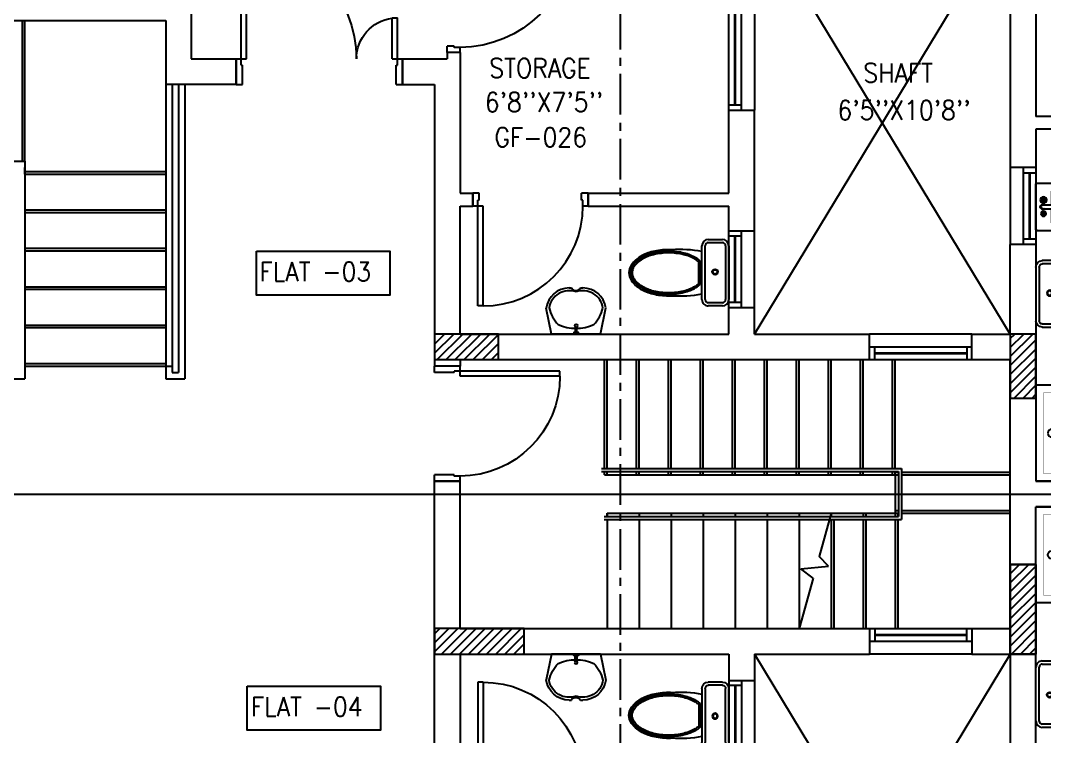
# Model space of a CAD drawing. Header units: millimetres. Extents: x -1288794 to 2153086, y -2701644 to -1335282.
# Drawn here: x 1111230 to 1119232, y -1493463 to -1487869 of the extents above; entities that cross this region are included whole.
import ezdxf

# ---------------------------------------------------------------- set-up
doc = ezdxf.new("R2010")
doc.units = ezdxf.units.MM
doc.header["$LTSCALE"] = 100
doc.linetypes.add('CENTER', pattern=[50.8, 31.75, -6.35, 6.35, -6.35])
doc.linetypes.add('DASHED2', pattern=[9.525, 6.35, -3.175])
for name, color, linetype in [('A-ANNO-TEXT', 8, 'Continuous'), ('A-DOOR', 4, 'Continuous'), ('A-FLOR-OVHD', 4, 'DASHED2'), ('A-FLOR-PFIX', 8, 'Continuous'), ('A-FLOR-SPCL', 8, 'Continuous'), ('A-FLOR-STRS', 8, 'Continuous'), ('A-GLAZ', 5, 'Continuous'), ('A-GRID', 253, 'CENTER'), ('A-WALL-FULL', 8, 'Continuous'), ('S-COL- HACT.', 9, 'Continuous'), ('S-COL.', 8, 'Continuous')]:
    doc.layers.add(name, color=color, linetype=linetype)
doc.styles.add('ROMANS', font='romans.shx', dxfattribs={"width": 0.8})
pattern_1 = [(45, (2220020.086, -1109556.65), (-35.355339, 35.355339), [])]

# ---------------------------------------------------------------- blocks, each defined once
blk = doc.blocks.new('BT-2')
blk.add_lwpolyline([(0, 750), (1700, 750), (1700, 0), (0, 0)], close=True)
at = {"const_width": 2}
blk.add_lwpolyline([(60, 690), (1340, 690, -0.414214), (1640, 390), (1640, 360, -0.414214), (1340, 60), (60, 60)], format="xyb", close=True, dxfattribs=at)
blk.add_circle((125, 374.5), 31.9)
blk = doc.blocks.new('W-80')
for p, q in [((800, 100), (0, 100)), ((40, 0), (40, 100)), ((760, 100), (760, 0)), ((800, 0), (0, 0))]:
    blk.add_line(p, q)
at = {"linetype": 'Continuous'}
for p, q in [((760, 53), (40, 53)), ((760, 47), (40, 47))]:
    blk.add_line(p, q, dxfattribs=at)
blk = doc.blocks.new('BIDET-1')
for p, q in [((175, 0), (-175, 0)), ((-185, -10), (-185, -649.1)), ((-38.7, -59.3), (-69, -59.3)), ((-53.8, -44.1), (-53.8, -74.4)), ((-15, -54.3), (-15, -174.3)), ((15, -54.3), (15, -174.3)), ((38.7, -59.3), (69, -59.3)), ((53.8, -44.1), (53.8, -74.4)), ((185, -10), (185, -649.1)), ((-150, -155), (-150, -649.1)), ((-15, -125), (-120, -125)), ((120, -125), (15, -125)), ((150, -155), (150, -649.1)), ((0, -237.5), (0, -262.5)), ((12.5, -250), (-12.5, -250)), ((-8.8, -258.8), (8.8, -241.2)), ((-8.8, -241.2), (8.8, -258.8))]:
    blk.add_line(p, q)
for centre, radius in [((-53.8, -59.3), 25), ((-53.8, -59.3), 20), ((-53.8, -59.3), 15.2), ((-53.8, -59.3), 10.2), ((53.8, -59.3), 20), ((53.8, -59.3), 15.2), ((53.8, -59.3), 10.2), ((0, -250), 17.5), ((0, -250), 12.5), ((0, -457.5), 12.5), ((0, -457.5), 10)]:
    blk.add_circle(centre, radius)
for centre, radius, start, end in [((-175, -10), 10, 90, 180), ((175, -10), 10, 0, 90), ((0, -54.3), 20, 318.59038, 221.40962), ((0, -54.3), 15, 0, 180), ((-120, -155), 30, 90, 180), ((120, -155), 30, 0, 90), ((0, -174.3), 15, 180, 0), ((-140, -649.1), 45, 180, 265.20622), ((-140, -649.1), 10, 180, 265.20622), ((0, 1020.3), 1720.2, 265.20622, 274.79378), ((0, 1020.3), 1685.2, 265.20622, 274.79378), ((140, -649.1), 10, 274.79378, 0), ((140, -649.1), 45, 274.79378, 0)]:
    blk.add_arc(centre, radius, start, end)
blk = doc.blocks.new('WC-1')
for p, q in [((-210, 0), (210, 0)), ((-260, -160), (-260, -50)), ((-235, -160), (-235, -50)), ((-210, -25), (210, -25)), ((235, -50), (235, -160)), ((260, -50), (260, -160)), ((210, -185), (-210, -185)), ((210, -210), (-210, -210)), ((91.5, -222.5), (-91.5, -222.5)), ((85.8, -235), (-85.8, -235))]:
    blk.add_line(p, q)
for radius in [22.1, 17.1]:
    blk.add_circle((-6.1, -107.5), radius)
for centre, radius, start, end in [((-210, -50), 50, 90, 180), ((-210, -50), 25, 90, 180), ((210, -50), 50, 360, 90), ((210, -50), 25, 360, 90), ((-210, -160), 50, 180, 270), ((-210, -160), 25, 180, 270), ((210, -160), 25, 270, 360), ((210, -160), 50, 270, 360), ((722.3, -383.2), 904.1, 168.95288, 184.06317), ((68.6, -364.5), 214, 138.41516, 149.85861), ((68.6, -364.5), 201.5, 139.99435, 149.85861), ((-68.6, -364.5), 201.5, 30.14139, 40.00565), ((-68.6, -364.5), 214, 30.14139, 41.58484), ((178.2, -428.2), 340.7, 149.85861, 166.47658), ((178.2, -428.2), 328.2, 149.85861, 166.47658), ((-178.2, -428.2), 328.2, 13.52342, 30.14139), ((-178.2, -428.2), 340.7, 13.52342, 30.14139), ((352.1, -470), 519.6, 166.47658, 180), ((352.1, -470), 507.1, 166.47658, 180), ((-352.1, -470), 507.1, 360, 13.52342), ((-352.1, -470), 519.6, 360, 13.52342), ((352.1, -470), 532.1, 177.55413, 180), ((352.1, -470), 532.1, 180, 193.52342), ((352.1, -470), 519.6, 180, 193.52342), ((352.1, -470), 507.1, 180, 193.52342), ((-352.1, -470), 507.1, 346.47658, 360), ((-352.1, -470), 519.6, 346.47658, 360), ((-352.1, -470), 532.1, 346.47658, 360), ((-352.1, -470), 532.1, 360, 2.44587), ((178.2, -511.8), 353.2, 193.52342, 210.14139), ((178.2, -511.8), 340.7, 193.52342, 210.14139), ((178.2, -511.8), 328.2, 193.52342, 210.14139), ((-178.2, -511.8), 328.2, 329.85861, 346.47658), ((-178.2, -511.8), 340.7, 329.85861, 346.47658), ((-178.2, -511.8), 353.2, 329.85861, 346.47658), ((68.6, -575.5), 226.5, 210.14139, 234.49716), ((68.6, -575.5), 214, 210.14139, 234.49716), ((68.6, -575.5), 201.5, 210.14139, 234.49716), ((-68.6, -575.5), 201.5, 305.50284, 329.85861), ((-68.6, -575.5), 214, 305.50284, 329.85861), ((-68.6, -575.5), 226.5, 305.50284, 329.85861), ((0, -671.6), 108.4, 234.49716, 270), ((0, -671.6), 95.9, 234.49716, 270), ((0, -671.6), 83.4, 234.49716, 270), ((0, -671.6), 83.4, 270, 305.50284), ((0, -671.6), 95.9, 270, 305.50284), ((0, -671.6), 108.4, 270, 305.50284)]:
    blk.add_arc(centre, radius, start, end)
at = {"linetype": 'Continuous', "ltscale": 50}
blk.add_arc((-722.3, -383.2), 904.1, 355.93683, 11.04712, dxfattribs=at)
blk = doc.blocks.new('W-60')
for p, q in [((600, 100), (0, 100)), ((40, 0), (40, 100)), ((560, 100), (560, 0)), ((600, 0), (0, 0))]:
    blk.add_line(p, q)
at = {"linetype": 'Continuous'}
for p, q in [((560, 53), (40, 53)), ((560, 47), (40, 47))]:
    blk.add_line(p, q, dxfattribs=at)
blk = doc.blocks.new('D-130-R')
for p, q in [((1220, 200), (1220, 1100)), ((1220, 1100), (1260, 1100)), ((1260, 200), (1260, 1100)), ((80, 520), (40, 520)), ((40, 200), (40, 520)), ((80, 200), (80, 520)), ((0, 0), (0, 200)), ((80, 200), (0, 200)), ((40, 150), (40, 200)), ((1300, 200), (1220, 200)), ((1260, 150), (1260, 200)), ((1300, 0), (1300, 200)), ((50, 150), (40, 150)), ((50, 0), (50, 150)), ((1260, 150), (1250, 150)), ((1250, 0), (1250, 150)), ((50, 0), (0, 0)), ((1300, 0), (1250, 0))]:
    blk.add_line(p, q)
for centre, radius, start, end in [((1260, 200), 900, 92.54732, 180), ((40, 200), 320, 0, 82.81924)]:
    blk.add_arc(centre, radius, start, end)
blk = doc.blocks.new('D-100-R1')
for p, q in [((-80, 980), (-80, 100)), ((-80, 980), (-40, 980)), ((-40, 980), (-40, 55)), ((-1000, 100), (-1000, 0)), ((-1000, 100), (-960, 100)), ((-960, 100), (-960, 55)), ((-80, 100), (0, 100)), ((0, 100), (0, 0)), ((-960, 55), (-950, 55)), ((-950, 55), (-950, 0)), ((-50, 55), (-50, 0)), ((-50, 55), (-40, 55)), ((-50, 0), (0, 0)), ((-1000, 0), (-950, 0))]:
    blk.add_line(p, q)
at = {"linetype": 'Continuous'}
blk.add_arc((-80, 100), 880, 90, 180, dxfattribs=at)
blk = doc.blocks.new('LAV-4')
for p, q in [((-266, 0), (-322, -283)), ((-266, 0), (268, 0)), ((268, 0), (324, -280)), ((-48, -500), (-75, -500)), ((75, -500), (50, -500))]:
    blk.add_line(p, q)
for points in [[(-25, 0), (-25, -18), (25, -18), (25, 0)], [(-9, -20), (-9, -57), (8, -57), (8, -20)]]:
    blk.add_lwpolyline(points, close=True)
blk.add_circle((0, -91), 15.4)
for centre, radius, start, end in [((74, -366), 375, 135.3333, 167.1432), ((0, -539), 477, 66.1261, 113.874), ((-74, -366), 375, 12.5199, 44.6667), ((-75, -250), 250, 187.6784, 270), ((-75, -250), 220, 188.5814, 289.9523), ((75, -250), 220, 250.0878, 350.8515), ((75, -250), 250, 270, 353.0121), ((1, -527), 55.9, 28.7827, 151.2173), ((50, -499), 0, 238.1883, 0)]:
    blk.add_arc(centre, radius, start, end)
blk = doc.blocks.new('D-90-R1')
for p, q in [((-80, 880), (-40, 880)), ((-80, 880), (-80, 100)), ((-40, 880), (-40, 55)), ((-900, 100), (-860, 100)), ((-900, 100), (-900, 0)), ((-860, 100), (-860, 55)), ((-80, 100), (0, 100)), ((0, 100), (0, 0)), ((-860, 55), (-850, 55)), ((-850, 55), (-850, 0)), ((-50, 55), (-40, 55)), ((-50, 55), (-50, 0)), ((-50, 0), (0, 0)), ((-900, 0), (-850, 0))]:
    blk.add_line(p, q)
at = {"linetype": 'Continuous'}
blk.add_arc((-80, 100), 780, 90, 180, dxfattribs=at)
blk = doc.blocks.new('W-100')
for p, q in [((1000, 100), (0, 100)), ((40, 0), (40, 100)), ((960, 100), (960, 0)), ((1000, 0), (0, 0))]:
    blk.add_line(p, q)
at = {"linetype": 'Continuous'}
for p, q in [((960, 53), (40, 53)), ((960, 47), (40, 47))]:
    blk.add_line(p, q, dxfattribs=at)
blk = doc.blocks.new('D-90-R')
for p, q in [((-80, 980), (-40, 980)), ((-80, 980), (-80, 200)), ((-40, 980), (-40, 155)), ((-900, 200), (-860, 200)), ((-900, 200), (-900, 0)), ((-860, 200), (-860, 155)), ((-80, 200), (0, 200)), ((0, 200), (0, 0)), ((-860, 155), (-850, 155)), ((-850, 155), (-850, 0)), ((-50, 155), (-40, 155)), ((-50, 155), (-50, 0)), ((-50, 0), (0, 0)), ((-900, 0), (-850, 0))]:
    blk.add_line(p, q)
at = {"linetype": 'Continuous'}
blk.add_arc((-80, 200), 780, 90, 180, dxfattribs=at)

msp = doc.modelspace()

# ---------------------------------------------------------------- hatches: boundary and pattern name
at = {"layer": 'S-COL- HACT.', "linetype": 'Continuous', "ltscale": 3}
h = msp.add_hatch(dxfattribs=at)
h.set_pattern_fill('ANSI31', color=256, scale=400, style=0)
h.set_pattern_definition(pattern_1)
h.paths.add_polyline_path([(1114464.9, -1490518.6), (1114964.9, -1490518.6), (1114964.9, -1490318.6), (1114464.9, -1490318.6)])
h = msp.add_hatch(dxfattribs=at)
h.set_pattern_fill('ANSI31', color=256, scale=400, style=0)
h.set_pattern_definition(pattern_1)
h.paths.add_polyline_path([(1118964.9, -1490818.6), (1119164.9, -1490818.6), (1119164.9, -1490318.6), (1118964.9, -1490318.6)])
h = msp.add_hatch(dxfattribs=at)
h.set_pattern_fill('ANSI31', color=256, scale=400, style=0)
h.set_pattern_definition(pattern_1)
h.paths.add_polyline_path([(1118964.9, -1492818.6), (1119164.9, -1492818.6), (1119164.9, -1492118.6), (1118964.9, -1492118.6)])
h = msp.add_hatch(dxfattribs=at)
h.set_pattern_fill('ANSI31', color=256, scale=400, style=0)
h.set_pattern_definition(pattern_1)
h.paths.add_polyline_path([(1114464.9, -1492818.6), (1115164.9, -1492818.6), (1115164.9, -1492618.6), (1114464.9, -1492618.6)])

# ---------------------------------------------------------------- linework, layer by layer
at = {"layer": 'A-ANNO-TEXT', "color": 5}
for points in [[(1113074, -1489671.5), (1114116.4, -1489671.5), (1114116.4, -1490013.9), (1113074, -1490013.9)], [(1113000.8, -1493070.7), (1114043.2, -1493070.7), (1114043.2, -1493413.2), (1113000.8, -1493413.2)]]:
    msp.add_lwpolyline(points, close=True, dxfattribs=at)
at = {"layer": 'A-FLOR-OVHD', "linetype": 'Continuous'}
for p, q in [((1111264.9, -1488968.6), (1111264.9, -1487868.6)), ((1111264.9, -1489068.6), (1112364.9, -1489068.6)), ((1111264.9, -1489368.6), (1112364.9, -1489368.6)), ((1111264.9, -1489668.6), (1112364.9, -1489668.6)), ((1111264.9, -1489968.6), (1112364.9, -1489968.6)), ((1111264.9, -1490268.6), (1112364.9, -1490268.6)), ((1111264.9, -1490568.6), (1112364.9, -1490568.6)), ((1112364.9, -1490568.6), (1112414.9, -1490568.6)), ((1115814.9, -1491368.6), (1115814.9, -1490518.6)), ((1116064.9, -1491368.6), (1116064.9, -1490518.6)), ((1116314.9, -1491368.6), (1116314.9, -1490518.6)), ((1116564.9, -1491368.6), (1116564.9, -1490518.6)), ((1116814.9, -1491368.6), (1116814.9, -1490518.6)), ((1117064.9, -1491368.6), (1117064.9, -1490518.6)), ((1117314.9, -1491368.6), (1117314.9, -1490518.6)), ((1117564.9, -1491368.6), (1117564.9, -1490518.6)), ((1117814.9, -1491368.6), (1117814.9, -1490518.6)), ((1118064.9, -1491368.6), (1118064.9, -1490518.6)), ((1118114.9, -1491418.6), (1118964.9, -1491418.6)), ((1115814.9, -1491718.6), (1115814.9, -1491743.6)), ((1115814.9, -1491768.6), (1115814.9, -1492618.6)), ((1116064.9, -1491718.6), (1116064.9, -1491743.6)), ((1116064.9, -1491768.6), (1116064.9, -1492618.6)), ((1116314.9, -1491718.6), (1116314.9, -1491743.6)), ((1116314.9, -1491768.6), (1116314.9, -1492618.6)), ((1116564.9, -1491718.6), (1116564.9, -1491743.6)), ((1116564.9, -1491768.6), (1116564.9, -1492618.6)), ((1116814.9, -1491718.6), (1116814.9, -1491743.6)), ((1116814.9, -1491768.6), (1116814.9, -1492618.6)), ((1117064.9, -1491718.6), (1117064.9, -1491743.6)), ((1117064.9, -1491768.6), (1117064.9, -1492618.6)), ((1117314.9, -1491718.6), (1117314.9, -1491743.6)), ((1117314.9, -1491768.6), (1117314.9, -1492618.6)), ((1117564.9, -1491768.6), (1117564.9, -1492618.6)), ((1117814.9, -1491768.6), (1117814.9, -1492618.6)), ((1118064.9, -1491768.6), (1118064.9, -1492618.6)), ((1118114.9, -1491718.6), (1118964.9, -1491718.6))]:
    msp.add_line(p, q, dxfattribs=at)
at = {"layer": 'A-FLOR-SPCL', "ltscale": 3}
for p, q in [((1116964.9, -1490318.6), (1118964.9, -1487018.6)), ((1118964.9, -1490318.6), (1116964.9, -1487018.6)), ((1118964.9, -1492818.6), (1116964.9, -1496118.6)), ((1116964.9, -1492818.6), (1118964.9, -1496118.6))]:
    msp.add_line(p, q, dxfattribs=at)
at = {"layer": 'A-FLOR-STRS', "ltscale": 3}
for p, q in [((1111244.9, -1488968.6), (1111244.9, -1487868.6)), ((1112364.9, -1488368.6), (1112364.9, -1489368.6)), ((1112414.9, -1488368.6), (1112414.9, -1489356.1)), ((1112464.9, -1488368.6), (1112464.9, -1490618.6)), ((1112514.9, -1488368.6), (1112514.9, -1490668.6)), ((1108544.9, -1488968.6), (1111264.9, -1488968.6)), ((1111264.9, -1488968.6), (1111264.9, -1490668.6)), ((1111264.9, -1489068.6), (1111264.9, -1489018.6)), ((1111264.9, -1489048.6), (1112364.9, -1489048.6)), ((1111264.9, -1489348.6), (1112364.9, -1489348.6)), ((1112364.9, -1489368.6), (1112364.9, -1490668.6)), ((1112414.9, -1489356.1), (1112414.9, -1490618.6)), ((1111264.9, -1489648.6), (1112364.9, -1489648.6)), ((1111264.9, -1489948.6), (1112364.9, -1489948.6)), ((1111264.9, -1490248.6), (1112364.9, -1490248.6)), ((1111264.9, -1490548.6), (1112364.9, -1490548.6)), ((1115794.9, -1491368.6), (1115794.9, -1490518.6)), ((1116044.9, -1491368.6), (1116044.9, -1490518.6)), ((1116294.9, -1491368.6), (1116294.9, -1490518.6)), ((1116544.9, -1491368.6), (1116544.9, -1490518.6)), ((1116794.9, -1491368.6), (1116794.9, -1490518.6)), ((1117044.9, -1491368.6), (1117044.9, -1490518.6)), ((1117294.9, -1491368.6), (1117294.9, -1490518.6)), ((1117544.9, -1491368.6), (1117544.9, -1490518.6)), ((1117794.9, -1491368.6), (1117794.9, -1490518.6)), ((1118044.9, -1491368.6), (1118044.9, -1490518.6)), ((1112414.9, -1490618.6), (1112464.9, -1490618.6)), ((1108564.9, -1490668.6), (1111264.9, -1490668.6)), ((1112364.9, -1490668.6), (1112514.9, -1490668.6)), ((1115769.9, -1491368.6), (1118114.9, -1491368.6)), ((1118114.9, -1491368.6), (1118114.9, -1491768.6)), ((1115769.9, -1491393.6), (1118089.9, -1491393.6)), ((1115794.9, -1491418.6), (1115794.9, -1491393.6)), ((1115794.9, -1491418.6), (1118064.9, -1491418.6)), ((1115814.9, -1491418.6), (1115814.9, -1491393.6)), ((1116044.9, -1491418.6), (1116044.9, -1491393.6)), ((1116064.9, -1491418.6), (1116064.9, -1491393.6)), ((1116294.9, -1491418.6), (1116294.9, -1491393.6)), ((1116314.9, -1491418.6), (1116314.9, -1491393.6)), ((1116544.9, -1491418.6), (1116544.9, -1491393.6)), ((1116564.9, -1491418.6), (1116564.9, -1491393.6)), ((1116794.9, -1491418.6), (1116794.9, -1491393.6)), ((1116814.9, -1491418.6), (1116814.9, -1491393.6)), ((1117044.9, -1491418.6), (1117044.9, -1491393.6)), ((1117064.9, -1491418.6), (1117064.9, -1491393.6)), ((1117294.9, -1491418.6), (1117294.9, -1491393.6)), ((1117314.9, -1491418.6), (1117314.9, -1491393.6)), ((1117544.9, -1491418.6), (1117544.9, -1491393.6)), ((1117564.9, -1491418.6), (1117564.9, -1491393.6)), ((1117794.9, -1491418.6), (1117794.9, -1491393.6)), ((1117814.9, -1491418.6), (1117814.9, -1491393.6)), ((1118044.9, -1491418.6), (1118044.9, -1491393.6)), ((1118064.9, -1491418.6), (1118064.9, -1491393.6)), ((1118064.9, -1491398.6), (1118089.9, -1491398.6)), ((1118064.9, -1491418.6), (1118064.9, -1491718.6)), ((1118064.9, -1491418.6), (1118089.9, -1491418.6)), ((1118089.9, -1491393.6), (1118089.9, -1491743.6)), ((1118114.9, -1491398.6), (1118964.9, -1491398.6)), ((1115789.9, -1491743.6), (1118089.9, -1491743.6)), ((1115789.9, -1491768.6), (1118114.9, -1491768.6)), ((1115814.9, -1491718.6), (1118064.9, -1491718.6)), ((1115814.9, -1491743.6), (1115814.9, -1491718.6)), ((1117564.9, -1491718.6), (1117471.2, -1492055.9)), ((1117564.9, -1491718.6), (1117564.9, -1491743.6)), ((1117584.9, -1491768.6), (1117584.9, -1492618.6)), ((1117814.9, -1491718.6), (1117814.9, -1491743.6)), ((1117834.9, -1491718.6), (1117834.9, -1491743.6)), ((1117834.9, -1491768.6), (1117834.9, -1492618.6)), ((1118064.9, -1491698.6), (1118089.9, -1491698.6)), ((1118064.9, -1491718.6), (1118064.9, -1491743.6)), ((1118064.9, -1491718.6), (1118089.9, -1491718.6)), ((1118064.9, -1491718.6), (1118064.9, -1491743.6)), ((1118084.9, -1491718.6), (1118084.9, -1491743.6)), ((1118084.9, -1491718.6), (1118084.9, -1491743.6)), ((1118084.9, -1491768.6), (1118084.9, -1492618.6)), ((1118084.9, -1491768.6), (1118084.9, -1492618.6)), ((1118114.9, -1491698.6), (1118964.9, -1491698.6)), ((1117543, -1492133.4), (1117471.2, -1492055.9)), ((1117327.1, -1492154.1), (1117543, -1492133.4)), ((1117423.9, -1492226.1), (1117327.1, -1492154.1)), ((1117423.9, -1492226.1), (1117314.9, -1492618.6))]:
    msp.add_line(p, q, dxfattribs=at)
at = {"layer": 'A-GLAZ', "ltscale": 3}
for p, q in [((1116964.9, -1487568.6), (1116964.9, -1488568.6)), ((1118964.9, -1489018.6), (1118964.9, -1489618.6)), ((1116964.9, -1490111.8), (1116964.9, -1489511.8)), ((1118664.9, -1490318.6), (1117864.9, -1490318.6)), ((1118664.9, -1492818.6), (1117864.9, -1492818.6)), ((1116964.9, -1493025.5), (1116964.9, -1493625.5))]:
    msp.add_line(p, q, dxfattribs=at)
at = {"layer": 'A-GRID', "ltscale": 0.1}
msp.add_line((1115914.9, -1466442.6), (1115914.9, -1514577), dxfattribs=at)
at = {"layer": 'A-WALL-FULL', "ltscale": 3}
for p, q in [((1119164.9, -1483218.6), (1119164.9, -1488618.6)), ((1112564.9, -1486318.6), (1112564.9, -1488168.6)), ((1118964.9, -1487018.6), (1118964.9, -1489018.6)), ((1107464.9, -1487868.6), (1112364.9, -1487868.6)), ((1112364.9, -1487868.6), (1112364.9, -1488368.6)), ((1112564.9, -1488168.6), (1112914.9, -1488168.6)), ((1112914.9, -1488168.6), (1112914.9, -1488368.6)), ((1114214.9, -1488168.6), (1114564.9, -1488168.6)), ((1114214.9, -1488168.6), (1114214.9, -1488368.6)), ((1114564.9, -1488118.6), (1114564.9, -1488168.6)), ((1114664.9, -1488118.6), (1114564.9, -1488118.6)), ((1114664.9, -1488118.6), (1114664.9, -1489218.6)), ((1112914.9, -1488368.6), (1112364.9, -1488368.6)), ((1114214.9, -1488368.6), (1114464.9, -1488368.6)), ((1114464.9, -1488368.6), (1114464.9, -1490568.6)), ((1116764.9, -1489218.6), (1116764.9, -1488568.6)), ((1116764.9, -1488568.6), (1116964.9, -1488568.6)), ((1116964.9, -1489511.8), (1116964.9, -1488568.6)), ((1121485.7, -1488618.6), (1119164.9, -1488618.6)), ((1121285.7, -1488718.6), (1119164.9, -1488718.6)), ((1119164.9, -1488718.6), (1119164.9, -1489018.6)), ((1119164.9, -1489018.6), (1118964.9, -1489018.6)), ((1114664.9, -1489218.6), (1114764.9, -1489218.6)), ((1114764.9, -1489218.6), (1114764.9, -1489318.6)), ((1115664.9, -1489218.6), (1116764.9, -1489218.6)), ((1115664.9, -1489218.6), (1115664.9, -1489318.6)), ((1114664.9, -1490318.6), (1114664.9, -1489318.6)), ((1114664.9, -1489318.6), (1114764.9, -1489318.6)), ((1115664.9, -1489318.6), (1116764.9, -1489318.6)), ((1116764.9, -1489511.8), (1116764.9, -1489318.6)), ((1116764.9, -1489511.8), (1116964.9, -1489511.8)), ((1116764.9, -1489511.8), (1116964.9, -1489511.8)), ((1119164.9, -1489618.6), (1118964.9, -1489618.6)), ((1118964.9, -1490318.6), (1118964.9, -1489618.6)), ((1119164.9, -1489618.6), (1119164.9, -1491468.6)), ((1116764.9, -1490318.6), (1116764.9, -1490111.8)), ((1116764.9, -1490111.8), (1116964.9, -1490111.8)), ((1116964.9, -1490318.6), (1116964.9, -1490111.8)), ((1114664.9, -1490318.6), (1116764.9, -1490318.6)), ((1116964.9, -1490318.6), (1117864.9, -1490318.6)), ((1117864.9, -1490518.6), (1117864.9, -1490318.6)), ((1118664.9, -1490518.6), (1118664.9, -1490318.6)), ((1118664.9, -1490318.6), (1118964.9, -1490318.6)), ((1114664.9, -1490568.6), (1114464.9, -1490568.6)), ((1114664.9, -1490518.6), (1117864.9, -1490518.6)), ((1114664.9, -1490518.6), (1114664.9, -1490568.6)), ((1118664.9, -1490518.6), (1118964.9, -1490518.6)), ((1118964.9, -1492618.6), (1118964.9, -1490518.6)), ((1114464.9, -1494768.6), (1114464.9, -1491468.6)), ((1114464.9, -1491468.6), (1114664.9, -1491468.6)), ((1114664.9, -1492618.6), (1114664.9, -1491468.6)), ((1121285.7, -1491468.6), (1119164.9, -1491468.6)), ((1097048.8, -1491568.6), (1123464.9, -1491568.6)), ((1121285.7, -1491668.6), (1119164.9, -1491668.6)), ((1119164.9, -1493518.6), (1119164.9, -1491668.6)), ((1114664.9, -1492618.6), (1117864.9, -1492618.6)), ((1117864.9, -1492618.6), (1117864.9, -1492818.6)), ((1118664.9, -1492618.6), (1118964.9, -1492618.6)), ((1118664.9, -1492618.6), (1118664.9, -1492818.6)), ((1114664.9, -1492818.6), (1116764.9, -1492818.6)), ((1114664.9, -1492818.6), (1114664.9, -1493818.6)), ((1116764.9, -1492818.6), (1116764.9, -1493025.5)), ((1116964.9, -1492818.6), (1117864.9, -1492818.6)), ((1116964.9, -1492818.6), (1116964.9, -1493025.5)), ((1118664.9, -1492818.6), (1118964.9, -1492818.6)), ((1118964.9, -1492818.6), (1118964.9, -1493518.6)), ((1116764.9, -1493025.5), (1116964.9, -1493025.5))]:
    msp.add_line(p, q, dxfattribs=at)
at = {"layer": 'S-COL.', "linetype": 'Continuous', "ltscale": 3}
for p, q in [((1114964.9, -1490318.6), (1114464.9, -1490318.6)), ((1114464.9, -1490318.6), (1114464.9, -1490518.6)), ((1114964.9, -1490518.6), (1114964.9, -1490318.6)), ((1118964.9, -1492118.6), (1118964.9, -1492818.6)), ((1119164.9, -1492118.6), (1118964.9, -1492118.6)), ((1118964.9, -1492818.6), (1118964.9, -1492118.6)), ((1118964.9, -1492118.6), (1119164.9, -1492118.6)), ((1118964.9, -1492118.6), (1118964.9, -1492818.6)), ((1119164.9, -1492118.6), (1118964.9, -1492118.6)), ((1118964.9, -1492818.6), (1118964.9, -1492118.6)), ((1118964.9, -1492118.6), (1119164.9, -1492118.6)), ((1119164.9, -1492818.6), (1119164.9, -1492118.6)), ((1119164.9, -1492118.6), (1119164.9, -1492818.6)), ((1119164.9, -1492818.6), (1119164.9, -1492118.6)), ((1119164.9, -1492118.6), (1119164.9, -1492818.6)), ((1115164.9, -1492618.6), (1114464.9, -1492618.6)), ((1114464.9, -1492618.6), (1114464.9, -1492818.6)), ((1115164.9, -1492818.6), (1115164.9, -1492618.6)), ((1114464.9, -1492818.6), (1115164.9, -1492818.6)), ((1118964.9, -1492818.6), (1119164.9, -1492818.6)), ((1119164.9, -1492818.6), (1118964.9, -1492818.6)), ((1118964.9, -1492818.6), (1119164.9, -1492818.6)), ((1119164.9, -1492818.6), (1118964.9, -1492818.6))]:
    msp.add_line(p, q, dxfattribs=at)
for points in [[(1114464.9, -1490518.6), (1114964.9, -1490518.6), (1114964.9, -1490318.6), (1114464.9, -1490318.6)], [(1118964.9, -1490818.6), (1119164.9, -1490818.6), (1119164.9, -1490318.6), (1118964.9, -1490318.6)], [(1118964.9, -1492818.6), (1119164.9, -1492818.6), (1119164.9, -1492118.6), (1118964.9, -1492118.6)], [(1114464.9, -1492818.6), (1115164.9, -1492818.6), (1115164.9, -1492618.6), (1114464.9, -1492618.6)]]:
    msp.add_lwpolyline(points, close=True, dxfattribs=at)

# ---------------------------------------------------------------- block references
at = {"layer": 'A-DOOR', "ltscale": 3, "xscale": -1, "rotation": 270}
for name, p in [('D-100-R1', (1114564.9, -1487118.6)), ('D-90-R', (1114464.9, -1490568.6))]:
    msp.add_blockref(name, p, dxfattribs=at)
at = {"layer": 'A-DOOR', "ltscale": 3, "xscale": -1}
for name, p in [('D-130-R', (1114214.9, -1488368.6)), ('D-90-R1', (1114764.9, -1493918.6))]:
    msp.add_blockref(name, p, dxfattribs=at)
at = {"layer": 'A-DOOR', "ltscale": 3, "rotation": 180}
msp.add_blockref('D-90-R1', (1114764.9, -1489218.6), dxfattribs=at)
at = {"layer": 'A-FLOR-PFIX', "ltscale": 3, "xscale": -1}
for name, p, rotation in [('BIDET-1', (1119164.9, -1489325), 90), ('WC-1', (1119164.9, -1490004.9), 90), ('BT-2', (1119164.9, -1490718.6), 180), ('WC-1', (1116764.9, -1493297.8), 270)]:
    msp.add_blockref(name, p, dxfattribs=dict(at, rotation=rotation))
at = {"layer": 'A-FLOR-PFIX', "ltscale": 3}
for p, rotation in [((1116764.9, -1489839.5), 270), ((1119164.9, -1493132.4), 90)]:
    msp.add_blockref('WC-1', p, dxfattribs=dict(at, rotation=rotation))
at = {"layer": 'A-FLOR-PFIX', "ltscale": 3, "xscale": 0.7199999999720604, "yscale": 0.7199999999720604, "zscale": 0.7199999999720604, "rotation": 180}
msp.add_blockref('LAV-4', (1115571.2, -1490318.6), dxfattribs=at)
at = {"layer": 'A-FLOR-PFIX', "ltscale": 3}
msp.add_blockref('BT-2', (1119164.9, -1492418.6), dxfattribs=at)
at = {"layer": 'A-FLOR-PFIX', "ltscale": 3, "xscale": -0.7199999999720604, "yscale": 0.7199999999720604, "zscale": 0.7200000000000001}
msp.add_blockref('LAV-4', (1115571.2, -1492818.6), dxfattribs=at)
at = {"layer": 'A-GLAZ', "ltscale": 3, "xscale": -1}
for name, p, rotation in [('W-100', (1116864.9, -1487568.6), 90), ('W-60', (1116764.9, -1493625.5), 270)]:
    msp.add_blockref(name, p, dxfattribs=dict(at, rotation=rotation))
at = {"layer": 'A-GLAZ', "ltscale": 3}
for name, p, rotation in [('W-60', (1119164.9, -1489618.6), 90), ('W-60', (1116764.9, -1489511.8), 270), ('W-80', (1118664.9, -1490418.6), 180)]:
    msp.add_blockref(name, p, dxfattribs=dict(at, rotation=rotation))
at = {"layer": 'A-GLAZ', "ltscale": 3, "xscale": -1}
msp.add_blockref('W-80', (1118664.9, -1492718.6), dxfattribs=at)

# ---------------------------------------------------------------- texts
at = {"layer": 'A-ANNO-TEXT', "style": 'ROMANS', "width": 0.9}
for s, p in [('STORAGE', (1114893.3, -1488315.7)), ('SHAFT', (1117816.3, -1488353.5)), ("6'8''X7'5''", (1114858.2, -1488581.3)), ("6'5''X10'8''", (1117613.8, -1488644)), ('GF-026', (1114933.6, -1488856.4))]:
    msp.add_text(s, height=150, dxfattribs=at).set_placement(p)
at = {"layer": 'A-ANNO-TEXT', "color": 5, "style": 'ROMANS', "width": 0.9}
for s, p in [('FLAT -03', (1113096.9, -1489905.9)), ('FLAT -04', (1113029.5, -1493305.1))]:
    msp.add_text(s, height=150, dxfattribs=at).set_placement(p)

doc.saveas('drawing.dxf')
